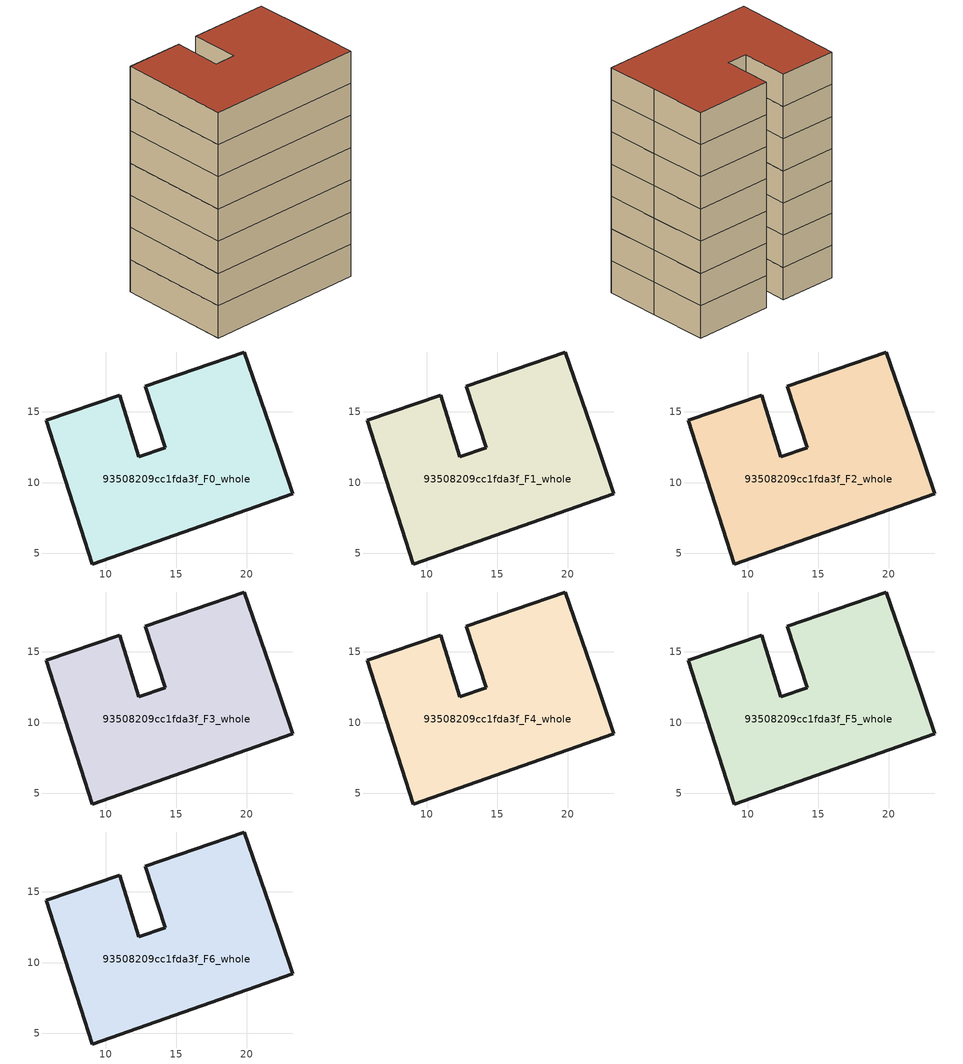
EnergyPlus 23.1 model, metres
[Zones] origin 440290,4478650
93508209cc1fda3f_F0_whole
 floor ground (EU_floor_Construction): 19.84,19.25 21.62,14.04 23.26,9.21 9.04,4.23 5.8,14.4 11,16.17 12.34,11.82 14.22,12.47 12.82,16.83 z0
 wall outside (EU_wall_Construction): 11,16.17 5.8,14.4 9.04,4.23 23.26,9.21 21.62,14.04 19.84,19.25 12.82,16.83 14.22,12.47 12.34,11.82 11,16.17 z0:3
93508209cc1fda3f_F1_whole
 floor to 93508209cc1fda3f_F0_whole (EU_floor_Construction): 19.84,19.25 21.62,14.04 23.26,9.21 9.04,4.23 5.8,14.4 11,16.17 12.34,11.82 14.22,12.47 12.82,16.83 z3
 wall outside (EU_wall_Construction): 11,16.17 5.8,14.4 9.04,4.23 23.26,9.21 21.62,14.04 19.84,19.25 12.82,16.83 14.22,12.47 12.34,11.82 11,16.17 z3:6
93508209cc1fda3f_F2_whole
 floor to 93508209cc1fda3f_F1_whole (EU_floor_Construction): 19.84,19.25 21.62,14.04 23.26,9.21 9.04,4.23 5.8,14.4 11,16.17 12.34,11.82 14.22,12.47 12.82,16.83 z6
 wall outside (EU_wall_Construction): 11,16.17 5.8,14.4 9.04,4.23 23.26,9.21 21.62,14.04 19.84,19.25 12.82,16.83 14.22,12.47 12.34,11.82 11,16.17 z6:9
93508209cc1fda3f_F3_whole
 floor to 93508209cc1fda3f_F2_whole (EU_floor_Construction): 19.84,19.25 21.62,14.04 23.26,9.21 9.04,4.23 5.8,14.4 11,16.17 12.34,11.82 14.22,12.47 12.82,16.83 z9
 wall outside (EU_wall_Construction): 11,16.17 5.8,14.4 9.04,4.23 23.26,9.21 21.62,14.04 19.84,19.25 12.82,16.83 14.22,12.47 12.34,11.82 11,16.17 z9:12
93508209cc1fda3f_F4_whole
 floor to 93508209cc1fda3f_F3_whole (EU_floor_Construction): 19.84,19.25 21.62,14.04 23.26,9.21 9.04,4.23 5.8,14.4 11,16.17 12.34,11.82 14.22,12.47 12.82,16.83 z12
 wall outside (EU_wall_Construction): 11,16.17 5.8,14.4 9.04,4.23 23.26,9.21 21.62,14.04 19.84,19.25 12.82,16.83 14.22,12.47 12.34,11.82 11,16.17 z12:15
93508209cc1fda3f_F5_whole
 floor to 93508209cc1fda3f_F4_whole (EU_floor_Construction): 19.84,19.25 21.62,14.04 23.26,9.21 9.04,4.23 5.8,14.4 11,16.17 12.34,11.82 14.22,12.47 12.82,16.83 z15
 wall outside (EU_wall_Construction): 11,16.17 5.8,14.4 9.04,4.23 23.26,9.21 21.62,14.04 19.84,19.25 12.82,16.83 14.22,12.47 12.34,11.82 11,16.17 z15:18
93508209cc1fda3f_F6_whole
 floor to 93508209cc1fda3f_F5_whole (EU_floor_Construction): 19.84,19.25 21.62,14.04 23.26,9.21 9.04,4.23 5.8,14.4 11,16.17 12.34,11.82 14.22,12.47 12.82,16.83 z18
 wall outside (EU_wall_Construction): 11,16.17 5.8,14.4 9.04,4.23 23.26,9.21 21.62,14.04 19.84,19.25 12.82,16.83 14.22,12.47 12.34,11.82 11,16.17 z18:21
 roof outside (EU_roof_Construction): 23.26,9.21 21.62,14.04 19.84,19.25 12.82,16.83 14.22,12.47 12.34,11.82 11,16.17 5.8,14.4 9.04,4.23 z21
[Building]
EU S2 Campaign: North Axis=0; Terrain=City; Solar Distribution=FullExterior
[Site:Location]
Madrid: Latitude=40.5; Longitude=-3.5; Time Zone=1; Elevation=609
[SizingPeriod:WeatherFileDays]
AnnualSizingPeriod: Begin Month=1; Begin Day of Month=1; End Month=12; End Day of Month=31; Day of Week for Start Day=Monday; Use Weather File Daylight Saving Period=No; Use Weather File Rain and Snow Indicators=No
[MATERIAL]
EU_InternalMass_Material: Roughness=MediumRough; Thickness=0.1; Conductivity=1; Density=1800; Specific Heat=900; Thermal Absorptance=0.9; Solar Absorptance=0.7; Visible Absorptance=0.7
[MATERIAL:NOMASS] Roughness=MediumRough; Thermal Absorptance=0.9; Solar Absorptance=0.7; Visible Absorptance=0.7
Name | Thermal Resistance
EU_wall_NoMass | 0.419739
EU_roof_NoMass | 0.352165
EU_floor_NoMass | 0.608284
[CONSTRUCTION]
EU_wall_Construction: EU_wall_NoMass
EU_roof_Construction: EU_roof_NoMass
EU_floor_Construction: EU_floor_NoMass
EU_InternalMass_Construction: EU_InternalMass_Material
[ZONE] Type=1; Multiplier=1; Ceiling Height=autocalculate; Volume=450.37; Floor Area=autocalculate; Part of Total Floor Area=Yes
93508209cc1fda3f_F0_whole; 93508209cc1fda3f_F1_whole; 93508209cc1fda3f_F2_whole; 93508209cc1fda3f_F3_whole; 93508209cc1fda3f_F4_whole; 93508209cc1fda3f_F5_whole; 93508209cc1fda3f_F6_whole
[INTERNALMASS] Construction=EU_InternalMass_Construction; Surface Area=143.892
Name | Zone or ZoneList
93508209cc1fda3f_F0_whole_EU_InternalMass | 93508209cc1fda3f_F0_whole
93508209cc1fda3f_F1_whole_EU_InternalMass | 93508209cc1fda3f_F1_whole
93508209cc1fda3f_F2_whole_EU_InternalMass | 93508209cc1fda3f_F2_whole
93508209cc1fda3f_F3_whole_EU_InternalMass | 93508209cc1fda3f_F3_whole
93508209cc1fda3f_F4_whole_EU_InternalMass | 93508209cc1fda3f_F4_whole
93508209cc1fda3f_F5_whole_EU_InternalMass | 93508209cc1fda3f_F5_whole
93508209cc1fda3f_F6_whole_EU_InternalMass | 93508209cc1fda3f_F6_whole
[OTHEREQUIPMENT] Fuel Type=Electricity; Design Level Calculation Method=Watts/Area; Power per Zone Floor Area=1; Fraction Latent=0; Fraction Radiant=0; Fraction Lost=0; Carbon Dioxide Generation Rate=0; EndUse Subcategory=EU_Step8_InternalGains
Name | Zone or ZoneList or Space or SpaceList | Schedule
EU_Step8_InternalGain_93508209cc1fda3f_F0_whole_f000 | 93508209cc1fda3f_F0_whole | EU_Step8_GainSchedule_93508209cc1fda3f_F0_whole_f000
EU_Step8_InternalGain_93508209cc1fda3f_F1_whole_f000 | 93508209cc1fda3f_F1_whole | EU_Step8_GainSchedule_93508209cc1fda3f_F1_whole_f000
EU_Step8_InternalGain_93508209cc1fda3f_F2_whole_f000 | 93508209cc1fda3f_F2_whole | EU_Step8_GainSchedule_93508209cc1fda3f_F2_whole_f000
EU_Step8_InternalGain_93508209cc1fda3f_F3_whole_f000 | 93508209cc1fda3f_F3_whole | EU_Step8_GainSchedule_93508209cc1fda3f_F3_whole_f000
EU_Step8_InternalGain_93508209cc1fda3f_F4_whole_f000 | 93508209cc1fda3f_F4_whole | EU_Step8_GainSchedule_93508209cc1fda3f_F4_whole_f000
EU_Step8_InternalGain_93508209cc1fda3f_F5_whole_f000 | 93508209cc1fda3f_F5_whole | EU_Step8_GainSchedule_93508209cc1fda3f_F5_whole_f000
EU_Step8_InternalGain_93508209cc1fda3f_F6_whole_f000 | 93508209cc1fda3f_F6_whole | EU_Step8_GainSchedule_93508209cc1fda3f_F6_whole_f000
[ZONEVENTILATION:DESIGNFLOWRATE] Schedule=EU_AlwaysOn; Design Flow Rate Calculation Method=AirChanges/Hour; Air Changes per Hour=0.703302; Ventilation Type=Natural; Fan Pressure Rise=0; Fan Total Efficiency=1; Constant Term Coefficient=1; Temperature Term Coefficient=0; Velocity Term Coefficient=0; Velocity Squared Term Coefficient=0; Minimum Indoor Temperature=-100; Maximum Indoor Temperature=100; Delta Temperature=-100; Minimum Outdoor Temperature=-100; Maximum Outdoor Temperature=100; Maximum Wind Speed=40
Name | Zone or ZoneList or Space or SpaceList
EU_ConstantAir_93508209cc1fda3f_F0_whole | 93508209cc1fda3f_F0_whole
EU_ConstantAir_93508209cc1fda3f_F1_whole | 93508209cc1fda3f_F1_whole
EU_ConstantAir_93508209cc1fda3f_F2_whole | 93508209cc1fda3f_F2_whole
EU_ConstantAir_93508209cc1fda3f_F3_whole | 93508209cc1fda3f_F3_whole
EU_ConstantAir_93508209cc1fda3f_F4_whole | 93508209cc1fda3f_F4_whole
EU_ConstantAir_93508209cc1fda3f_F5_whole | 93508209cc1fda3f_F5_whole
EU_ConstantAir_93508209cc1fda3f_F6_whole | 93508209cc1fda3f_F6_whole
[HVACTEMPLATE:THERMOSTAT] Constant Heating Setpoint=20; Constant Cooling Setpoint=50
EU_HeatOnly_93508209cc1fda3f_F0_whole; EU_HeatOnly_93508209cc1fda3f_F1_whole; EU_HeatOnly_93508209cc1fda3f_F2_whole; EU_HeatOnly_93508209cc1fda3f_F3_whole; EU_HeatOnly_93508209cc1fda3f_F4_whole; EU_HeatOnly_93508209cc1fda3f_F5_whole; EU_HeatOnly_93508209cc1fda3f_F6_whole
[HVACTEMPLATE:ZONE:IDEALLOADSAIRSYSTEM] System Availability Schedule=EU_AlwaysOn; Maximum Heating Supply Air Temperature=50; Minimum Cooling Supply Air Temperature=13; Maximum Heating Supply Air Humidity Ratio=0.0156; Minimum Cooling Supply Air Humidity Ratio=0.0077; Heating Limit=NoLimit; Cooling Limit=NoLimit; Heating Availability Schedule=EU_AlwaysOn; Cooling Availability Schedule=EU_CoolingOff; Dehumidification Control Type=ConstantSensibleHeatRatio; Cooling Sensible Heat Ratio=0.7; Dehumidification Setpoint=60; Humidification Control Type=None; Humidification Setpoint=30; Outdoor Air Method=None; Outdoor Air Flow Rate per Person=0.00944; Outdoor Air Flow Rate per Zone Floor Area=0; Outdoor Air Flow Rate per Zone=0; Demand Controlled Ventilation Type=None; Outdoor Air Economizer Type=NoEconomizer; Heat Recovery Type=None; Sensible Heat Recovery Effectiveness=0.7; Latent Heat Recovery Effectiveness=0.65
Name | Template Thermostat
93508209cc1fda3f_F0_whole | EU_HeatOnly_93508209cc1fda3f_F0_whole
93508209cc1fda3f_F1_whole | EU_HeatOnly_93508209cc1fda3f_F1_whole
93508209cc1fda3f_F2_whole | EU_HeatOnly_93508209cc1fda3f_F2_whole
93508209cc1fda3f_F3_whole | EU_HeatOnly_93508209cc1fda3f_F3_whole
93508209cc1fda3f_F4_whole | EU_HeatOnly_93508209cc1fda3f_F4_whole
93508209cc1fda3f_F5_whole | EU_HeatOnly_93508209cc1fda3f_F5_whole
93508209cc1fda3f_F6_whole | EU_HeatOnly_93508209cc1fda3f_F6_whole
[SIZING:ZONE] Zone Cooling Design Supply Air Temperature Input Method=SupplyAirTemperature; Zone Cooling Design Supply Air Temperature=13; Zone Heating Design Supply Air Temperature Input Method=SupplyAirTemperature; Zone Heating Design Supply Air Temperature=50; Zone Cooling Design Supply Air Humidity Ratio=0.008; Zone Heating Design Supply Air Humidity Ratio=0.008; Cooling Design Air Flow Method=DesignDay; Cooling Design Air Flow Rate=0; Cooling Minimum Air Flow per Zone Floor Area=0.000762; Cooling Minimum Air Flow=0; Cooling Minimum Air Flow Fraction=0.2; Heating Design Air Flow Method=DesignDay; Heating Design Air Flow Rate=0; Heating Maximum Air Flow per Zone Floor Area=0.002032; Heating Maximum Air Flow=0.141576; Heating Maximum Air Flow Fraction=0.3; Account for Dedicated Outdoor Air System=No; Dedicated Outdoor Air System Control Strategy=NeutralSupplyAir; Dedicated Outdoor Air Low Setpoint Temperature for Design=autosize; Dedicated Outdoor Air High Setpoint Temperature for Design=autosize; Zone Load Sizing Method=Sensible Load Only No Latent Load; Zone Latent Cooling Design Supply Air Humidity Ratio Input Method=HumidityRatioDifference; Zone Cooling Design Supply Air Humidity Ratio Difference=0.005; Zone Latent Heating Design Supply Air Humidity Ratio Input Method=HumidityRatioDifference; Zone Humidification Design Supply Air Humidity Ratio Difference=0.005
93508209cc1fda3f_F0_whole; 93508209cc1fda3f_F1_whole; 93508209cc1fda3f_F2_whole; 93508209cc1fda3f_F3_whole; 93508209cc1fda3f_F4_whole; 93508209cc1fda3f_F5_whole; 93508209cc1fda3f_F6_whole
[SCHEDULE:CONSTANT]
Name | Hourly Value
EU_AlwaysOn | 1
EU_CoolingOff | 0
[SCHEDULE:FILE] Column Number=1; Rows to Skip at Top=0; Number of Hours of Data=8760; Column Separator=Comma; Interpolate to Timestep=No; Minutes per Item=60; Adjust Schedule for Daylight Savings=Yes
Name | File
EU_Step8_GainSchedule_93508209cc1fda3f_F0_whole_f000 | C:\Users\o_iseri\Desktop\OpenUBEM\openubem\outputs\eu_evidence\EU-11\ES-MAD-BERRUGUETE\idfs\93508209cc1fda3f\93508209cc1fda3f_F0_whole_f000_gain.csv
EU_Step8_GainSchedule_93508209cc1fda3f_F1_whole_f000 | C:\Users\o_iseri\Desktop\OpenUBEM\openubem\outputs\eu_evidence\EU-11\ES-MAD-BERRUGUETE\idfs\93508209cc1fda3f\93508209cc1fda3f_F1_whole_f000_gain.csv
EU_Step8_GainSchedule_93508209cc1fda3f_F2_whole_f000 | C:\Users\o_iseri\Desktop\OpenUBEM\openubem\outputs\eu_evidence\EU-11\ES-MAD-BERRUGUETE\idfs\93508209cc1fda3f\93508209cc1fda3f_F2_whole_f000_gain.csv
EU_Step8_GainSchedule_93508209cc1fda3f_F3_whole_f000 | C:\Users\o_iseri\Desktop\OpenUBEM\openubem\outputs\eu_evidence\EU-11\ES-MAD-BERRUGUETE\idfs\93508209cc1fda3f\93508209cc1fda3f_F3_whole_f000_gain.csv
EU_Step8_GainSchedule_93508209cc1fda3f_F4_whole_f000 | C:\Users\o_iseri\Desktop\OpenUBEM\openubem\outputs\eu_evidence\EU-11\ES-MAD-BERRUGUETE\idfs\93508209cc1fda3f\93508209cc1fda3f_F4_whole_f000_gain.csv
EU_Step8_GainSchedule_93508209cc1fda3f_F5_whole_f000 | C:\Users\o_iseri\Desktop\OpenUBEM\openubem\outputs\eu_evidence\EU-11\ES-MAD-BERRUGUETE\idfs\93508209cc1fda3f\93508209cc1fda3f_F5_whole_f000_gain.csv
EU_Step8_GainSchedule_93508209cc1fda3f_F6_whole_f000 | C:\Users\o_iseri\Desktop\OpenUBEM\openubem\outputs\eu_evidence\EU-11\ES-MAD-BERRUGUETE\idfs\93508209cc1fda3f\93508209cc1fda3f_F6_whole_f000_gain.csv
